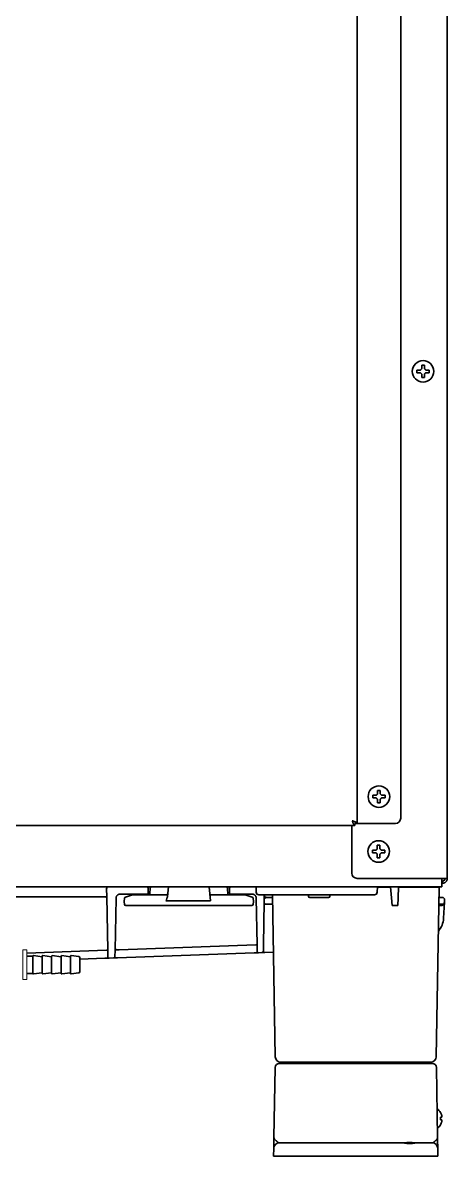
# Model space of a CAD drawing. Extents: x 6336 to 10269, y -393 to 3204.
# Drawn here: x 6929.9 to 7087.6, y 1270.8 to 1692.2 of the extents above; entities that cross this region are included whole.
import ezdxf

# ---------------------------------------------------------------- set-up
doc = ezdxf.new("R2010")
doc.units = 0
doc.header["$LTSCALE"] = 5
doc.layers.get('0').update_dxf_attribs({"linetype": 'CONTINUOUS', "lineweight": 0})
doc.layers.add('1', color=7, linetype='CONTINUOUS', true_color=0xffffff)

msp = doc.modelspace()

# ---------------------------------------------------------------- linework, layer by layer
for p, q in [((6929.87, 1347.53), (6931.37, 1347.53)), ((6929.87, 1347.53), (6929.87, 1336.53)), ((6931.37, 1336.53), (6931.37, 1347.53)), ((6931.37, 1345.23), (6931.37, 1338.83)), ((6929.87, 1336.53), (6931.37, 1336.53))]:
    msp.add_line(p, q)
at = {"layer": '1', "color": 7, "linetype": 'Continuous', "lineweight": 35}
for p, q in [((7087.57, 2073.55), (7087.57, 1374.13)), ((7054.07, 1394.53), (7054.07, 2069.64)), ((7070.27, 2066.23), (7070.27, 1396.53)), ((7078.07, 1564.88), (7078.57, 1564.88)), ((7078.57, 1564.88), (7079.07, 1564.88)), ((7078.57, 1560.28), (7078.07, 1560.28)), ((7079.07, 1560.28), (7078.57, 1560.28)), ((7061.67, 1406.83), (7062.17, 1406.83)), ((7062.17, 1406.83), (7062.67, 1406.83)), ((7062.17, 1402.23), (7061.67, 1402.23)), ((7062.67, 1402.23), (7062.17, 1402.23)), ((6371.87, 1393.73), (7053.27, 1393.73)), ((7052.07, 1393.73), (7052.07, 1376.13)), ((7053.27, 1393.73), (7053.27, 1394.53)), ((7054.07, 1394.53), (7053.27, 1394.53)), ((7055.07, 1394.53), (7054.07, 1394.53)), ((7068.27, 1394.53), (7055.07, 1394.53)), ((7061.57, 1386.43), (7062.07, 1386.43)), ((7062.07, 1386.43), (7062.57, 1386.43)), ((7062.07, 1381.83), (7061.57, 1381.83)), ((7062.57, 1381.83), (7062.07, 1381.83)), ((7054.07, 1374.13), (7085.77, 1374.13)), ((7085.57, 1372.83), (7085.57, 1374.13)), ((7085.77, 1374.13), (7087.57, 1374.13)), ((6900.06, 1371.03), (7085.57, 1371.03)), ((6961.05, 1370.26), (6961.1, 1367.45)), ((6977.09, 1368.51), (6977.16, 1370.54)), ((6983.99, 1371.03), (6983.67, 1367.43)), ((6999.62, 1365.81), (6999.16, 1371.03)), ((7005.98, 1370.54), (7006.07, 1368.03)), ((7016.54, 1371.03), (7016.57, 1369.01)), ((7061.53, 1368.96), (7061.68, 1371.03)), ((7066.53, 1370.83), (7061.66, 1370.83)), ((7063.07, 1370.83), (7063.07, 1371.03)), ((7066.88, 1366.87), (7066.52, 1371.03)), ((7069.47, 1371.03), (7069.33, 1366.87)), ((7080.57, 1370.83), (7069.47, 1370.83)), ((7080.57, 1370.83), (7084.57, 1370.83)), ((7083.47, 1307.79), (7084.57, 1370.83)), ((7085.77, 1373.13), (7085.57, 1373.13)), ((7085.57, 1372.83), (7085.57, 1371.03)), ((7085.77, 1372.33), (7085.57, 1372.33)), ((7085.77, 1373.13), (7085.77, 1372.33)), ((6960.61, 1367.28), (6915.07, 1367.28)), ((6961.45, 1347.42), (6961.1, 1367.45)), ((6964.19, 1347.48), (6964.53, 1366.8)), ((6966.03, 1368.28), (6969.74, 1368.28)), ((6971.71, 1368.28), (6966.03, 1368.28)), ((6967.57, 1365.53), (6967.68, 1366.74)), ((6967.57, 1365.53), (6967.66, 1364.48)), ((6970.26, 1367.92), (6968.02, 1367.17)), ((6970.9, 1368.03), (6975.57, 1368.03)), ((6973.3, 1368.28), (6971.71, 1368.28)), ((6976.07, 1368.28), (6973.3, 1368.28)), ((6975.57, 1368.03), (6983.26, 1368.03)), ((6975.63, 1368.28), (6975.62, 1368.03)), ((6999.62, 1365.81), (6983.03, 1365.81)), ((6999.42, 1368.03), (7007.57, 1368.03)), ((7009.85, 1368.28), (7007.08, 1368.28)), ((7007.52, 1368.03), (7007.51, 1368.28)), ((7007.57, 1368.03), (7012.25, 1368.03)), ((7009.35, 1368.28), (7010.94, 1368.28)), ((7011.44, 1368.28), (7009.85, 1368.28)), ((7010.94, 1368.28), (7015.15, 1368.28)), ((7015.13, 1367.17), (7012.88, 1367.92)), ((7015.47, 1366.74), (7015.57, 1365.53)), ((7015.48, 1364.48), (7015.57, 1365.53)), ((7016.61, 1366.8), (7016.92, 1349.44)), ((7017.57, 1368.03), (7018.57, 1368.03)), ((7018.57, 1368.03), (7059.54, 1368.03)), ((7019.29, 1349.49), (7019.57, 1365.52)), ((7019.57, 1365.53), (7019.54, 1367.46)), ((7019.57, 1365.53), (7019.57, 1365.53)), ((7019.57, 1365.52), (7019.57, 1365.53)), ((7020.53, 1367.03), (7022.64, 1367.03)), ((7023.67, 1307.79), (7022.62, 1368.03)), ((7035.97, 1367.78), (7035.97, 1367.53)), ((7036.47, 1367.03), (7043.47, 1367.03)), ((7043.97, 1367.53), (7043.97, 1367.78)), ((7059.54, 1368.03), (7060.54, 1368.03)), ((7067.13, 1364.03), (7066.88, 1366.87)), ((7069.33, 1366.87), (7069.23, 1364.03)), ((7085.78, 1367.03), (7084.51, 1367.03)), ((7086.48, 1365.24), (7086.17, 1359.31)), ((7086.48, 1365.24), (7086.53, 1366.24)), ((6975.57, 1364.03), (6968.16, 1364.03)), ((7007.57, 1364.03), (6975.57, 1364.03)), ((7014.98, 1364.03), (7007.57, 1364.03)), ((7020.05, 1364.53), (7022.68, 1364.53)), ((7067.13, 1364.03), (7069.23, 1364.03)), ((7085.73, 1364.53), (7084.46, 1364.53)), ((7016.51, 1349.47), (6965.75, 1347.62)), ((7016.92, 1349.44), (7016.96, 1346.99)), ((7019.25, 1347.04), (7019.29, 1349.49)), ((6961.04, 1347.44), (6931.37, 1346.36)), ((6933.62, 1345.23), (6931.37, 1345.23)), ((6933.62, 1345.23), (6933.62, 1338.83)), ((6937.12, 1345.03), (6933.85, 1345.42)), ((6937.12, 1338.83), (6937.12, 1345.23)), ((6940.62, 1345.03), (6937.35, 1345.42)), ((6940.62, 1338.83), (6940.62, 1345.23)), ((6944.12, 1345.03), (6940.85, 1345.42)), ((6944.12, 1338.83), (6944.12, 1345.23)), ((6947.62, 1345.03), (6944.35, 1345.42)), ((6947.62, 1338.83), (6947.62, 1345.23)), ((6950.68, 1345.08), (6947.85, 1345.42)), ((6951.12, 1342.03), (6951.12, 1344.58)), ((6951.12, 1344.08), (6960.42, 1344.42)), ((6960.42, 1344.42), (6962.01, 1344.48)), ((6961.5, 1344.97), (6961.45, 1347.42)), ((6962.01, 1344.48), (6963.67, 1344.54)), ((6965.07, 1344.59), (6963.67, 1344.54)), ((6964.15, 1345.03), (6964.19, 1347.48)), ((6965.75, 1347.62), (6964.57, 1347.57)), ((7015.88, 1346.44), (6965.07, 1344.59)), ((7017.48, 1346.5), (7015.88, 1346.44)), ((7017.48, 1346.5), (7018.77, 1346.55)), ((7022.99, 1346.7), (7019.77, 1346.59)), ((6951.12, 1339.47), (6951.12, 1342.03)), ((6931.37, 1338.83), (6933.62, 1338.83)), ((6933.85, 1338.63), (6937.12, 1339.03)), ((6937.35, 1338.63), (6940.62, 1339.03)), ((6940.85, 1338.63), (6944.12, 1339.03)), ((6944.35, 1338.63), (6947.62, 1339.03)), ((6947.85, 1338.63), (6950.68, 1338.97)), ((7023.19, 1277.79), (7023.65, 1303.85)), ((7025.15, 1305.33), (7027.65, 1305.33)), ((7025.46, 1305.84), (7025.36, 1305.33)), ((7027.67, 1305.83), (7025.67, 1305.83)), ((7027.65, 1305.33), (7079.5, 1305.33)), ((7079.47, 1305.83), (7027.67, 1305.83)), ((7030.33, 1305.33), (7030.33, 1305.33)), ((7076.81, 1305.33), (7076.81, 1305.33)), ((7081.47, 1305.83), (7079.47, 1305.83)), ((7079.5, 1305.33), (7082, 1305.33)), ((7083.5, 1303.85), (7083.95, 1277.79)), ((7085.02, 1287.13), (7085.05, 1287.13)), ((7085.05, 1282.53), (7085.02, 1282.53)), ((7023.07, 1270.83), (7023.13, 1273.86)), ((7025.13, 1275.83), (7027.13, 1275.83)), ((7027.13, 1275.83), (7071, 1275.83)), ((7076.15, 1275.83), (7080.02, 1275.83)), ((7080.02, 1275.83), (7082.02, 1275.83)), ((7084.02, 1273.86), (7084.07, 1270.83)), ((7027.07, 1270.83), (7023.07, 1270.83)), ((7080.07, 1270.83), (7027.07, 1270.83)), ((7084.07, 1270.83), (7080.07, 1270.83))]:
    msp.add_line(p, q, dxfattribs=at)
for centre in [(7078.57, 1562.58), (7062.17, 1404.53), (7062.07, 1384.13)]:
    msp.add_circle(centre, 4, dxfattribs=at)
for centre, radius, start, end in [((7068.27, 1396.53), 2, 270, 0), ((7054.07, 1376.13), 2, 180, 270), ((6961.8, 1370.28), 0.75, 90, 181), ((6977.66, 1370.53), 0.5, 90, 178), ((7005.49, 1370.53), 0.5, 2, 90), ((7006.94, 1370.53), 0.5, 66.5809, 90), ((6960.61, 1366.78), 0.5, 1, 90), ((6966.03, 1366.78), 1.5, 90, 111.7721), ((6968.18, 1366.7), 0.5, 108.4349, 175), ((6970.9, 1366.03), 2, 90, 108.4349), ((6976.59, 1368.53), 0.5, 270, 358), ((6983.26, 1368.53), 0.5, 270, 355), ((7012.25, 1366.03), 2, 71.5651, 90), ((7014.97, 1366.7), 0.5, 5, 71.5651), ((7015.15, 1366.76), 1.5, 68.2279, 90), ((7017.57, 1369.03), 1, 181, 270), ((7020.53, 1368.03), 1, 181, 270), ((7035.72, 1367.78), 0.25, 0, 90), ((7036.47, 1367.53), 0.5, 180, 270), ((7043.47, 1367.53), 0.5, 270, 0), ((7044.22, 1367.78), 0.25, 90, 180), ((7060.54, 1369.03), 1, 270, 356), ((7085.73, 1365.28), 0.75, 270, 357), ((7085.78, 1366.28), 0.75, 357, 90), ((6968.16, 1364.53), 0.5, 185, 270), ((7014.98, 1364.53), 0.5, 270, 355), ((7078.18, 1359.73), 8, 319.7923, 357), ((7016.52, 1349.07), 0.4, 1, 92.0902), ((6933.82, 1345.23), 0.2, 83.0635, 180), ((6937.32, 1345.23), 0.2, 83.0635, 180), ((6940.82, 1345.23), 0.2, 83.0635, 180), ((6944.32, 1345.23), 0.2, 83.0635, 180), ((6947.82, 1345.23), 0.2, 83.0635, 180), ((6950.62, 1344.58), 0.5, 0, 83.0635), ((6961.06, 1347.05), 0.4, 0.9999, 92.0902), ((6962, 1344.98), 0.5, 181, 272.0902), ((6963.65, 1345.04), 0.5, 272.0902, 359), ((6964.59, 1347.17), 0.4, 92.0903, 179), ((7017.46, 1347), 0.5, 181, 272.0902), ((7018.75, 1347.05), 0.5, 272.0902, 359), ((6933.82, 1338.83), 0.2, 180, 276.9365), ((6937.32, 1338.83), 0.2, 180, 276.9365), ((6940.82, 1338.83), 0.2, 180, 276.9365), ((6944.32, 1338.83), 0.2, 180, 276.9365), ((6947.82, 1338.83), 0.2, 180, 276.9365), ((6950.62, 1339.47), 0.5, 276.9365, 0), ((7025.67, 1307.83), 2, 181, 270), ((7081.47, 1307.83), 2, 270, 359), ((7025.15, 1303.83), 1.5, 90, 179), ((7029.83, 1305.33), 0.5, 1, 90), ((7077.31, 1305.33), 0.5, 90, 179), ((7082, 1303.83), 1.5, 1, 90), ((7080.95, 1284.63), 4.8, 31.3459, 54.1501), ((7081.27, 1284.83), 3.78, 0.0035, 7.6041), ((7080.95, 1285.03), 4.8, 307.7466, 328.6074), ((7081.27, 1284.83), 3.78, 352.3959, 359.9965), ((7025.13, 1273.83), 2, 90, 179), ((7082.02, 1273.83), 2, 1, 90)]:
    msp.add_arc(centre, radius, start, end, dxfattribs=at)
for centre, major_axis, ratio, start_param, end_param in [((6975.77, 1370.28), (-0.53, 0.53), 1, 3.903061, 5.497919), ((7007.38, 1370.28), (0.53, 0.53), 1, 0.785266, 2.384818), ((6976.07, 1368.68), (0.283, 0.283), 1, 3.926675, 5.476145), ((6983.39, 1369.91), (0.36, 4.1), 0.121482, 3.152266, 3.833542), ((7007.07, 1368.68), (-0.283, 0.283), 1, 0.816307, 2.356511), ((7078.4, 1364.03), (8.01, 0.03), 0.003256, 0.534094, 0.71499)]:
    msp.add_ellipse(centre, major_axis=major_axis, ratio=ratio, start_param=start_param, end_param=end_param, dxfattribs=at)
for points, degree in [([(7077.57, 1563.08), (7077.6, 1563.1), (7077.65, 1563.15), (7077.72, 1563.23), (7077.8, 1563.3), (7077.87, 1563.37), (7077.93, 1563.44), (7078, 1563.51), (7078.05, 1563.55), (7078.07, 1563.58)], 3), ([(7078.07, 1563.58), (7078.07, 1563.63), (7078.07, 1563.74), (7078.07, 1563.9), (7078.07, 1564.06), (7078.07, 1564.21), (7078.07, 1564.37), (7078.07, 1564.52), (7078.07, 1564.69), (7078.07, 1564.81), (7078.07, 1564.88)], 3), ([(7079.07, 1563.58), (7079.1, 1563.55), (7079.14, 1563.5), (7079.22, 1563.43), (7079.29, 1563.36), (7079.36, 1563.29), (7079.43, 1563.22), (7079.5, 1563.15), (7079.55, 1563.1), (7079.57, 1563.08)], 3), ([(7076.27, 1562.08), (7076.27, 1562.24), (7076.27, 1562.58), (7076.27, 1562.91), (7076.27, 1563.08)], 3), ([(7077.57, 1562.08), (7077.52, 1562.08), (7077.41, 1562.08), (7077.25, 1562.08), (7077.09, 1562.08), (7076.93, 1562.08), (7076.78, 1562.08), (7076.63, 1562.08), (7076.46, 1562.08), (7076.34, 1562.08), (7076.27, 1562.08)], 3), ([(7078.07, 1561.58), (7078.05, 1561.6), (7078, 1561.65), (7077.93, 1561.72), (7077.86, 1561.79), (7077.79, 1561.86), (7077.72, 1561.93), (7077.64, 1562), (7077.6, 1562.05), (7077.57, 1562.08)], 3), ([(7079.57, 1562.08), (7079.55, 1562.05), (7079.5, 1562), (7079.42, 1561.93), (7079.35, 1561.85), (7079.28, 1561.78), (7079.21, 1561.71), (7079.14, 1561.65), (7079.1, 1561.6), (7079.07, 1561.58)], 3), ([(7079.07, 1561.58), (7079.07, 1561.52), (7079.07, 1561.41), (7079.07, 1561.25), (7079.07, 1561.09), (7079.07, 1560.94), (7079.07, 1560.79), (7079.07, 1560.63), (7079.07, 1560.46), (7079.07, 1560.34), (7079.07, 1560.28)], 3), ([(7079.57, 1563.08), (7079.63, 1563.08), (7079.74, 1563.08), (7079.9, 1563.08), (7080.06, 1563.08), (7080.21, 1563.08), (7080.36, 1563.08), (7080.52, 1563.08), (7080.69, 1563.08), (7080.81, 1563.08), (7080.87, 1563.08)], 3), ([(7080.87, 1563.08), (7080.87, 1562.91), (7080.87, 1562.58), (7080.87, 1562.24), (7080.87, 1562.08)], 3), ([(7059.87, 1404.03), (7059.87, 1404.19), (7059.87, 1404.53), (7059.87, 1404.86), (7059.87, 1405.03)], 3), ([(7061.17, 1404.03), (7061.12, 1404.03), (7061.01, 1404.03), (7060.85, 1404.03), (7060.69, 1404.03), (7060.53, 1404.03), (7060.38, 1404.03), (7060.23, 1404.03), (7060.06, 1404.03), (7059.94, 1404.03), (7059.87, 1404.03)], 3), ([(7061.17, 1405.03), (7061.2, 1405.05), (7061.25, 1405.1), (7061.32, 1405.18), (7061.4, 1405.25), (7061.47, 1405.32), (7061.53, 1405.39), (7061.6, 1405.46), (7061.65, 1405.5), (7061.67, 1405.53)], 3), ([(7061.67, 1403.53), (7061.65, 1403.55), (7061.6, 1403.6), (7061.53, 1403.67), (7061.46, 1403.74), (7061.39, 1403.81), (7061.32, 1403.88), (7061.24, 1403.95), (7061.2, 1404), (7061.17, 1404.03)], 3), ([(7061.67, 1405.53), (7061.67, 1405.58), (7061.67, 1405.69), (7061.67, 1405.85), (7061.67, 1406.01), (7061.67, 1406.16), (7061.67, 1406.32), (7061.67, 1406.47), (7061.67, 1406.64), (7061.67, 1406.76), (7061.67, 1406.83)], 3), ([(7062.67, 1405.53), (7062.7, 1405.5), (7062.74, 1405.45), (7062.82, 1405.38), (7062.89, 1405.31), (7062.96, 1405.24), (7063.03, 1405.17), (7063.1, 1405.1), (7063.15, 1405.05), (7063.17, 1405.03)], 3), ([(7063.17, 1404.03), (7063.15, 1404), (7063.1, 1403.95), (7063.02, 1403.88), (7062.95, 1403.8), (7062.88, 1403.73), (7062.81, 1403.66), (7062.74, 1403.6), (7062.7, 1403.55), (7062.67, 1403.53)], 3), ([(7062.67, 1403.53), (7062.67, 1403.47), (7062.67, 1403.36), (7062.67, 1403.2), (7062.67, 1403.04), (7062.67, 1402.89), (7062.67, 1402.74), (7062.67, 1402.58), (7062.67, 1402.41), (7062.67, 1402.29), (7062.67, 1402.23)], 3), ([(7063.17, 1405.03), (7063.23, 1405.03), (7063.34, 1405.03), (7063.5, 1405.03), (7063.66, 1405.03), (7063.81, 1405.03), (7063.96, 1405.03), (7064.12, 1405.03), (7064.29, 1405.03), (7064.41, 1405.03), (7064.47, 1405.03)], 3), ([(7064.47, 1405.03), (7064.47, 1404.86), (7064.47, 1404.53), (7064.47, 1404.19), (7064.47, 1404.03)], 3), ([(7052.27, 1395.53), (7052.3, 1395.45), (7052.35, 1395.31), (7052.43, 1395.09), (7052.5, 1394.89), (7052.58, 1394.69), (7052.66, 1394.5), (7052.73, 1394.33), (7052.81, 1394.18), (7052.89, 1394.04), (7052.97, 1393.93), (7053.04, 1393.84), (7053.12, 1393.77), (7053.2, 1393.73), (7053.25, 1393.73), (7053.27, 1393.73)], 3), ([(7061.57, 1385.13), (7061.57, 1385.18), (7061.57, 1385.29), (7061.57, 1385.45), (7061.57, 1385.61), (7061.57, 1385.76), (7061.57, 1385.92), (7061.57, 1386.07), (7061.57, 1386.24), (7061.57, 1386.36), (7061.57, 1386.43)], 3), ([(7059.77, 1383.63), (7059.77, 1383.79), (7059.77, 1384.13), (7059.77, 1384.46), (7059.77, 1384.63)], 3), ([(7061.07, 1383.63), (7061.02, 1383.63), (7060.91, 1383.63), (7060.75, 1383.63), (7060.59, 1383.63), (7060.43, 1383.63), (7060.28, 1383.63), (7060.13, 1383.63), (7059.96, 1383.63), (7059.84, 1383.63), (7059.77, 1383.63)], 3), ([(7061.07, 1384.63), (7061.1, 1384.65), (7061.15, 1384.7), (7061.22, 1384.78), (7061.3, 1384.85), (7061.37, 1384.92), (7061.44, 1384.99), (7061.5, 1385.06), (7061.55, 1385.1), (7061.57, 1385.13)], 3), ([(7061.57, 1383.13), (7061.55, 1383.15), (7061.5, 1383.2), (7061.43, 1383.27), (7061.36, 1383.34), (7061.29, 1383.41), (7061.22, 1383.48), (7061.14, 1383.55), (7061.1, 1383.6), (7061.07, 1383.63)], 3), ([(7062.57, 1385.13), (7062.6, 1385.1), (7062.64, 1385.05), (7062.72, 1384.98), (7062.79, 1384.91), (7062.86, 1384.84), (7062.93, 1384.77), (7063, 1384.7), (7063.05, 1384.65), (7063.07, 1384.63)], 3), ([(7063.07, 1383.63), (7063.05, 1383.6), (7063, 1383.55), (7062.92, 1383.48), (7062.85, 1383.4), (7062.78, 1383.33), (7062.71, 1383.26), (7062.64, 1383.2), (7062.6, 1383.15), (7062.57, 1383.13)], 3), ([(7062.57, 1383.13), (7062.57, 1383.07), (7062.57, 1382.96), (7062.57, 1382.8), (7062.57, 1382.64), (7062.57, 1382.49), (7062.57, 1382.34), (7062.57, 1382.18), (7062.57, 1382.01), (7062.57, 1381.89), (7062.57, 1381.83)], 3), ([(7063.07, 1384.63), (7063.13, 1384.63), (7063.24, 1384.63), (7063.4, 1384.63), (7063.56, 1384.63), (7063.71, 1384.63), (7063.86, 1384.63), (7064.02, 1384.63), (7064.19, 1384.63), (7064.31, 1384.63), (7064.37, 1384.63)], 3), ([(7064.37, 1384.63), (7064.37, 1384.46), (7064.37, 1384.13), (7064.37, 1383.79), (7064.37, 1383.63)], 3), ([(6976.47, 1368.67), (6976.52, 1370.26)], 1), ([(7006.63, 1370.26), (7006.67, 1368.67)], 1), ([(6965.44, 1368.15), (6965.45, 1368.16), (6965.46, 1368.16), (6965.47, 1368.17)], 3), ([(7085.57, 1285.83), (7085.55, 1285.88), (7085.53, 1285.99), (7085.47, 1286.15), (7085.42, 1286.31), (7085.36, 1286.46), (7085.29, 1286.62), (7085.22, 1286.77), (7085.13, 1286.94), (7085.06, 1287.06), (7085.02, 1287.13)], 3), ([(7085.57, 1285.33), (7085.57, 1285.35), (7085.58, 1285.4), (7085.58, 1285.47), (7085.58, 1285.54), (7085.58, 1285.61), (7085.58, 1285.68), (7085.58, 1285.75), (7085.57, 1285.8), (7085.57, 1285.83)], 3), ([(7085.57, 1284.33), (7085.55, 1284.33), (7085.53, 1284.33), (7085.47, 1284.33), (7085.42, 1284.33), (7085.36, 1284.33), (7085.29, 1284.33), (7085.22, 1284.33), (7085.13, 1284.33), (7085.06, 1284.33), (7085.02, 1284.33)], 3), ([(7085.57, 1283.83), (7085.57, 1283.85), (7085.58, 1283.9), (7085.58, 1283.98), (7085.58, 1284.05), (7085.58, 1284.12), (7085.58, 1284.19), (7085.58, 1284.26), (7085.57, 1284.3), (7085.57, 1284.33)], 3)]:
    msp.add_open_spline(points, degree=degree, dxfattribs=at)
for points, knots in [([(7079.07, 1564.88), (7079.07, 1564.67), (7079.07, 1564.46), (7079.07, 1564.14), (7079.07, 1564.03), (7079.07, 1563.8), (7079.07, 1563.69), (7079.07, 1563.58)], [0, 0, 0, 0, 0.5, 0.5, 0.75, 0.75, 1, 1, 1, 1]), ([(7076.27, 1563.08), (7076.48, 1563.08), (7076.69, 1563.08), (7077.01, 1563.08), (7077.12, 1563.08), (7077.34, 1563.08), (7077.46, 1563.08), (7077.57, 1563.08)], [0, 0, 0, 0, 0.5, 0.5, 0.75, 0.75, 1, 1, 1, 1]), ([(7078.07, 1560.28), (7078.07, 1560.48), (7078.07, 1560.69), (7078.07, 1561.01), (7078.07, 1561.12), (7078.07, 1561.35), (7078.07, 1561.46), (7078.07, 1561.58)], [0, 0, 0, 0, 0.5, 0.5, 0.75, 0.75, 1, 1, 1, 1]), ([(7080.87, 1562.08), (7080.67, 1562.08), (7080.46, 1562.08), (7080.14, 1562.08), (7080.03, 1562.08), (7079.8, 1562.08), (7079.69, 1562.08), (7079.57, 1562.08)], [0, 0, 0, 0, 0.5, 0.5, 0.75, 0.75, 1, 1, 1, 1]), ([(7059.87, 1405.03), (7060.08, 1405.03), (7060.29, 1405.03), (7060.61, 1405.03), (7060.72, 1405.03), (7060.94, 1405.03), (7061.06, 1405.03), (7061.17, 1405.03)], [0, 0, 0, 0, 0.5, 0.5, 0.75, 0.75, 1, 1, 1, 1]), ([(7061.67, 1402.23), (7061.67, 1402.43), (7061.67, 1402.64), (7061.67, 1402.96), (7061.67, 1403.07), (7061.67, 1403.3), (7061.67, 1403.41), (7061.67, 1403.53)], [0, 0, 0, 0, 0.5, 0.5, 0.75, 0.75, 1, 1, 1, 1]), ([(7062.67, 1406.83), (7062.67, 1406.62), (7062.67, 1406.41), (7062.67, 1406.09), (7062.67, 1405.98), (7062.67, 1405.75), (7062.67, 1405.64), (7062.67, 1405.53)], [0, 0, 0, 0, 0.5, 0.5, 0.75, 0.75, 1, 1, 1, 1]), ([(7064.47, 1404.03), (7064.27, 1404.03), (7064.06, 1404.03), (7063.74, 1404.03), (7063.63, 1404.03), (7063.4, 1404.03), (7063.29, 1404.03), (7063.17, 1404.03)], [0, 0, 0, 0, 0.5, 0.5, 0.75, 0.75, 1, 1, 1, 1]), ([(7052.27, 1395.53), (7052.39, 1395.48), (7052.51, 1395.44), (7052.74, 1395.36), (7052.85, 1395.32), (7053.07, 1395.23), (7053.17, 1395.19), (7053.37, 1395.11), (7053.46, 1395.07), (7053.63, 1394.98), (7053.7, 1394.94), (7053.83, 1394.86), (7053.89, 1394.82), (7053.98, 1394.73), (7054.02, 1394.69), (7054.06, 1394.61), (7054.07, 1394.57), (7054.07, 1394.53)], [0, 0, 0, 0, 0.125, 0.125, 0.25, 0.25, 0.375, 0.375, 0.5, 0.5, 0.625, 0.625, 0.75, 0.75, 0.875, 0.875, 1, 1, 1, 1]), ([(7062.57, 1386.43), (7062.57, 1386.22), (7062.57, 1386.01), (7062.57, 1385.69), (7062.57, 1385.58), (7062.57, 1385.35), (7062.57, 1385.24), (7062.57, 1385.13)], [0, 0, 0, 0, 0.5, 0.5, 0.75, 0.75, 1, 1, 1, 1]), ([(7059.77, 1384.63), (7059.98, 1384.63), (7060.19, 1384.63), (7060.51, 1384.63), (7060.62, 1384.63), (7060.84, 1384.63), (7060.96, 1384.63), (7061.07, 1384.63)], [0, 0, 0, 0, 0.5, 0.5, 0.75, 0.75, 1, 1, 1, 1]), ([(7061.57, 1381.83), (7061.57, 1382.03), (7061.57, 1382.24), (7061.57, 1382.56), (7061.57, 1382.67), (7061.57, 1382.9), (7061.57, 1383.01), (7061.57, 1383.13)], [0, 0, 0, 0, 0.5, 0.5, 0.75, 0.75, 1, 1, 1, 1]), ([(7064.37, 1383.63), (7064.17, 1383.63), (7063.96, 1383.63), (7063.64, 1383.63), (7063.53, 1383.63), (7063.3, 1383.63), (7063.19, 1383.63), (7063.07, 1383.63)], [0, 0, 0, 0, 0.5, 0.5, 0.75, 0.75, 1, 1, 1, 1]), ([(7085.77, 1373.13), (7085.79, 1373.13), (7085.81, 1373.13), (7085.84, 1373.13), (7085.86, 1373.13), (7085.9, 1373.13), (7085.94, 1373.14), (7086.03, 1373.16), (7086.1, 1373.18), (7086.28, 1373.25), (7086.39, 1373.33), (7086.57, 1373.51), (7086.65, 1373.62), (7086.72, 1373.8), (7086.74, 1373.87), (7086.76, 1373.96), (7086.76, 1373.99), (7086.77, 1374.06), (7086.77, 1374.09), (7086.77, 1374.13)], [0, 0, 0, 0, 0.03125, 0.03125, 0.0625, 0.0625, 0.125, 0.125, 0.25, 0.25, 0.5, 0.5, 0.75, 0.75, 0.875, 0.875, 0.9375, 0.9375, 1, 1, 1, 1]), ([(7087.57, 1374.13), (7087.57, 1374.1), (7087.57, 1374.07), (7087.57, 1374.01), (7087.56, 1373.92), (7087.55, 1373.83), (7087.52, 1373.66), (7087.48, 1373.55), (7087.41, 1373.38), (7087.39, 1373.33), (7087.35, 1373.25), (7087.33, 1373.23), (7087.3, 1373.18), (7087.29, 1373.15), (7087.2, 1373.03), (7087.13, 1372.94), (7086.96, 1372.77), (7086.87, 1372.69), (7086.67, 1372.56), (7086.57, 1372.51), (7086.41, 1372.44), (7086.35, 1372.42), (7086.27, 1372.4), (7086.24, 1372.39), (7086.18, 1372.37), (7086.15, 1372.37), (7086.01, 1372.34), (7085.89, 1372.33), (7085.77, 1372.33)], [0, 0, 0, 0, 0.03125, 0.03125, 0.0625, 0.125, 0.125, 0.25, 0.25, 0.3125, 0.3125, 0.34375, 0.34375, 0.375, 0.375, 0.5, 0.5, 0.625, 0.625, 0.75, 0.75, 0.8125, 0.8125, 0.84375, 0.84375, 0.875, 0.875, 1, 1, 1, 1]), ([(7069.57, 1370.83), (7069.57, 1370.89), (7069.57, 1370.95), (7069.57, 1371.02), (7069.57, 1371.02), (7069.57, 1371.03)], [0, 0, 0, 0, 0.947599, 0.947599, 1, 1, 1, 1]), ([(6960.61, 1367.28), (6960.65, 1367.28), (6960.68, 1367.28), (6960.74, 1367.3), (6960.78, 1367.32), (6960.82, 1367.34), (6960.83, 1367.35), (6960.86, 1367.37), (6960.88, 1367.38), (6960.92, 1367.41), (6960.94, 1367.43), (6960.98, 1367.48), (6961, 1367.5), (6961.04, 1367.55), (6961.05, 1367.58), (6961.08, 1367.63), (6961.08, 1367.66), (6961.1, 1367.71), (6961.1, 1367.74), (6961.1, 1367.77)], [0, 0, 0, 0, 0.125, 0.125, 0.25, 0.25, 0.3125, 0.3125, 0.375, 0.375, 0.5, 0.5, 0.625, 0.625, 0.75, 0.75, 0.875, 0.875, 1, 1, 1, 1]), ([(6964.53, 1366.8), (6964.53, 1366.87), (6964.54, 1366.95), (6964.56, 1367.09), (6964.58, 1367.16), (6964.62, 1367.29), (6964.65, 1367.36), (6964.71, 1367.49), (6964.75, 1367.55), (6964.83, 1367.67), (6964.87, 1367.73), (6964.97, 1367.83), (6965.02, 1367.88), (6965.13, 1367.98), (6965.19, 1368.02), (6965.31, 1368.09), (6965.37, 1368.13), (6965.44, 1368.15)], [0, 0, 0, 0, 0.125, 0.125, 0.25, 0.25, 0.375, 0.375, 0.5, 0.5, 0.625, 0.625, 0.75, 0.75, 0.875, 0.875, 1, 1, 1, 1]), ([(6983.67, 1367.43), (6983.67, 1367.37), (6983.65, 1367.31), (6983.63, 1367.22), (6983.62, 1367.19), (6983.59, 1367.13), (6983.58, 1367.1), (6983.56, 1367.04), (6983.54, 1367.02), (6983.52, 1366.96), (6983.5, 1366.93), (6983.48, 1366.87), (6983.47, 1366.85), (6983.44, 1366.79), (6983.43, 1366.76), (6983.43, 1366.73)], [0, 0, 0, 0, 0.25, 0.25, 0.375, 0.375, 0.5, 0.5, 0.625, 0.625, 0.75, 0.75, 0.875, 0.875, 1, 1, 1, 1]), ([(7015.71, 1368.15), (7015.77, 1368.13), (7015.84, 1368.09), (7015.96, 1368.02), (7016.02, 1367.98), (7016.13, 1367.88), (7016.18, 1367.83), (7016.28, 1367.73), (7016.32, 1367.67), (7016.4, 1367.55), (7016.44, 1367.49), (7016.5, 1367.36), (7016.52, 1367.29), (7016.57, 1367.16), (7016.58, 1367.09), (7016.61, 1366.95), (7016.61, 1366.87), (7016.61, 1366.8)], [0, 0, 0, 0, 0.125, 0.125, 0.25, 0.25, 0.375, 0.375, 0.5, 0.5, 0.625, 0.625, 0.75, 0.75, 0.875, 0.875, 1, 1, 1, 1]), ([(7020.53, 1367.03), (7020.5, 1367.03), (7020.47, 1367.02), (7020.4, 1367.01), (7020.37, 1367.01), (7020.31, 1366.99), (7020.28, 1366.98), (7020.22, 1366.96), (7020.19, 1366.94), (7020.1, 1366.9), (7020.04, 1366.87), (7019.93, 1366.81), (7019.88, 1366.78), (7019.8, 1366.71), (7019.75, 1366.67), (7019.7, 1366.61), (7019.69, 1366.6), (7019.66, 1366.56), (7019.64, 1366.54), (7019.61, 1366.48), (7019.59, 1366.44), (7019.57, 1366.39), (7019.57, 1366.37), (7019.56, 1366.33), (7019.56, 1366.31), (7019.56, 1366.29)], [0, 0, 0, 0, 0.0625, 0.0625, 0.125, 0.125, 0.1875, 0.1875, 0.25, 0.25, 0.375, 0.375, 0.5, 0.5, 0.625, 0.625, 0.6875, 0.6875, 0.75, 0.75, 0.875, 0.875, 0.9375, 0.9375, 1, 1, 1, 1]), ([(7019.57, 1365.26), (7019.57, 1365.19), (7019.58, 1365.07), (7019.64, 1364.89), (7019.72, 1364.76), (7019.8, 1364.65), (7019.89, 1364.58), (7019.96, 1364.54), (7020.01, 1364.53), (7020.04, 1364.53), (7020.05, 1364.53)], [0, 0, 0, 0, 0.198598, 0.372735, 0.526467, 0.661951, 0.780699, 0.884431, 0.976252, 1, 1, 1, 1]), ([(7086.44, 1364.97), (7086.43, 1364.95), (7086.42, 1364.91), (7086.4, 1364.85), (7086.38, 1364.79), (7086.34, 1364.72), (7086.29, 1364.63), (7086.22, 1364.52), (7086.15, 1364.43), (7086.06, 1364.35), (7085.98, 1364.28), (7085.88, 1364.22), (7085.79, 1364.17), (7085.71, 1364.14), (7085.66, 1364.12), (7085.63, 1364.11), (7085.6, 1364.1), (7085.57, 1364.09), (7085.54, 1364.09), (7085.51, 1364.08), (7085.48, 1364.08), (7085.45, 1364.07), (7085.42, 1364.07), (7085.39, 1364.07), (7085.36, 1364.06), (7085.33, 1364.06), (7085.31, 1364.06), (7085.3, 1364.06)], [0, 0, 0, 0, 0.044884, 0.090841, 0.134162, 0.17485, 0.264713, 0.349291, 0.428608, 0.502693, 0.576304, 0.646727, 0.714012, 0.778217, 0.796489, 0.814551, 0.832405, 0.850054, 0.867499, 0.884743, 0.901788, 0.918635, 0.935288, 0.951748, 0.968019, 0.984102, 1, 1, 1, 1]), ([(6964.21, 1348.51), (6964.21, 1348.44), (6964.22, 1348.3), (6964.27, 1348.12), (6964.33, 1347.96), (6964.38, 1347.83), (6964.43, 1347.74), (6964.46, 1347.68), (6964.48, 1347.66), (6964.48, 1347.66)], [0, 0, 0, 0, 0.201934, 0.399699, 0.574197, 0.727862, 0.864158, 0.987011, 1, 1, 1, 1]), ([(6964.48, 1347.66), (6964.49, 1347.64), (6964.51, 1347.61), (6964.54, 1347.58), (6964.56, 1347.57), (6964.57, 1347.57), (6964.57, 1347.57)], [0, 0, 0, 0, 0.300338, 0.618583, 0.9198, 1, 1, 1, 1]), ([(7019.77, 1346.59), (7019.75, 1346.59), (7019.72, 1346.58), (7019.66, 1346.58), (7019.64, 1346.58), (7019.56, 1346.58), (7019.51, 1346.58), (7019.43, 1346.57), (7019.41, 1346.57), (7019.37, 1346.57), (7019.36, 1346.57), (7019.33, 1346.57), (7019.3, 1346.57), (7019.26, 1346.57), (7019.22, 1346.57), (7019.2, 1346.57), (7019.15, 1346.56), (7019.12, 1346.56), (7019.09, 1346.56)], [0, 0, 0, 0, 0.104404, 0.104404, 0.208807, 0.208807, 0.417615, 0.417615, 0.522019, 0.522019, 0.57422, 0.57422, 0.626422, 0.730826, 0.730826, 0.83523, 0.83523, 1, 1, 1, 1]), ([(7085.02, 1285.33), (7085.14, 1285.33), (7085.25, 1285.33), (7085.39, 1285.33), (7085.43, 1285.33), (7085.51, 1285.33), (7085.54, 1285.33), (7085.57, 1285.33)], [0, 0, 0, 0, 0.5, 0.5, 0.75, 0.75, 1, 1, 1, 1]), ([(7085.02, 1282.53), (7085.14, 1282.73), (7085.25, 1282.94), (7085.39, 1283.26), (7085.43, 1283.37), (7085.51, 1283.6), (7085.54, 1283.71), (7085.57, 1283.83)], [0, 0, 0, 0, 0.5, 0.5, 0.75, 0.75, 1, 1, 1, 1]), ([(7023.13, 1273.86), (7023.13, 1273.86), (7023.13, 1273.86), (7023.13, 1273.87), (7023.13, 1273.88), (7023.13, 1273.9), (7023.13, 1273.92), (7023.13, 1273.98), (7023.13, 1274.01), (7023.13, 1274.07), (7023.13, 1274.11), (7023.13, 1274.14), (7023.13, 1274.17), (7023.13, 1274.18), (7023.13, 1274.25), (7023.13, 1274.31), (7023.14, 1274.44), (7023.14, 1274.51), (7023.14, 1274.74), (7023.14, 1274.9), (7023.15, 1275.14), (7023.15, 1275.18), (7023.15, 1275.28), (7023.15, 1275.43), (7023.16, 1275.58), (7023.16, 1275.9), (7023.17, 1276.12), (7023.17, 1276.41), (7023.17, 1276.47), (7023.17, 1276.59), (7023.18, 1276.76), (7023.18, 1276.94), (7023.18, 1277.18), (7023.19, 1277.3), (7023.19, 1277.49), (7023.19, 1277.58), (7023.19, 1277.68), (7023.19, 1277.73), (7023.19, 1277.76), (7023.19, 1277.78), (7023.19, 1277.79)], [0, 0, 0, 0, 0.029052, 0.029052, 0.060373, 0.060373, 0.123015, 0.123015, 0.185657, 0.185657, 0.216977, 0.232638, 0.232638, 0.248298, 0.248298, 0.31094, 0.31094, 0.373582, 0.373582, 0.498866, 0.498866, 0.530186, 0.530186, 0.561507, 0.624149, 0.624149, 0.749433, 0.749433, 0.780754, 0.780754, 0.812075, 0.874716, 0.874716, 0.937358, 0.937358, 0.968679, 0.98434, 0.99217, 0.99217, 1, 1, 1, 1]), ([(7025.13, 1275.83), (7025.09, 1275.83), (7025.05, 1275.83), (7024.97, 1275.87), (7024.92, 1275.89), (7024.85, 1275.93), (7024.83, 1275.94), (7024.78, 1275.98), (7024.76, 1275.99), (7024.68, 1276.05), (7024.63, 1276.09), (7024.52, 1276.17), (7024.47, 1276.22), (7024.35, 1276.31), (7024.3, 1276.36), (7024.19, 1276.45), (7024.13, 1276.5), (7024.02, 1276.6), (7023.97, 1276.64), (7023.86, 1276.74), (7023.81, 1276.79), (7023.71, 1276.88), (7023.66, 1276.93), (7023.53, 1277.07), (7023.45, 1277.16), (7023.36, 1277.3), (7023.33, 1277.34), (7023.29, 1277.41), (7023.28, 1277.43), (7023.26, 1277.48), (7023.25, 1277.5), (7023.23, 1277.57), (7023.21, 1277.64), (7023.2, 1277.71), (7023.2, 1277.75), (7023.19, 1277.77), (7023.19, 1277.78), (7023.19, 1277.79)], [0, 0, 0, 0, 0.0625, 0.0625, 0.125, 0.125, 0.15625, 0.15625, 0.1875, 0.1875, 0.25, 0.25, 0.3125, 0.3125, 0.375, 0.375, 0.4375, 0.4375, 0.5, 0.5, 0.5625, 0.5625, 0.625, 0.625, 0.75, 0.75, 0.8125, 0.8125, 0.84375, 0.84375, 0.875, 0.875, 0.9375, 0.96875, 0.984375, 0.984375, 1, 1, 1, 1]), ([(7083.95, 1277.79), (7083.95, 1277.75), (7083.95, 1277.7), (7083.93, 1277.61), (7083.92, 1277.57), (7083.89, 1277.5), (7083.89, 1277.48), (7083.86, 1277.43), (7083.85, 1277.41), (7083.82, 1277.34), (7083.79, 1277.3), (7083.69, 1277.16), (7083.61, 1277.07), (7083.48, 1276.93), (7083.43, 1276.88), (7083.33, 1276.79), (7083.28, 1276.74), (7083.18, 1276.64), (7083.12, 1276.59), (7083.01, 1276.5), (7082.96, 1276.45), (7082.85, 1276.35), (7082.79, 1276.31), (7082.68, 1276.22), (7082.62, 1276.17), (7082.52, 1276.09), (7082.47, 1276.05), (7082.39, 1275.99), (7082.36, 1275.98), (7082.32, 1275.94), (7082.29, 1275.93), (7082.22, 1275.89), (7082.18, 1275.87), (7082.1, 1275.83), (7082.06, 1275.83), (7082.02, 1275.83)], [0, 0, 0, 0, 0.0625, 0.0625, 0.125, 0.125, 0.15625, 0.15625, 0.1875, 0.1875, 0.25, 0.25, 0.375, 0.375, 0.4375, 0.4375, 0.5, 0.5, 0.5625, 0.5625, 0.625, 0.625, 0.6875, 0.6875, 0.75, 0.75, 0.8125, 0.8125, 0.84375, 0.84375, 0.875, 0.875, 0.9375, 0.9375, 1, 1, 1, 1]), ([(7083.95, 1277.79), (7083.95, 1277.78), (7083.95, 1277.76), (7083.95, 1277.73), (7083.95, 1277.68), (7083.96, 1277.58), (7083.96, 1277.36), (7083.96, 1277.18), (7083.97, 1276.82), (7083.97, 1276.59), (7083.98, 1275.9), (7083.99, 1275.47), (7084, 1275.08), (7084, 1275.05), (7084, 1275.01), (7084, 1274.98), (7084, 1274.92), (7084, 1274.79), (7084.01, 1274.66), (7084.01, 1274.44), (7084.01, 1274.31), (7084.01, 1274.18), (7084.01, 1274.17), (7084.01, 1274.14), (7084.02, 1274.11), (7084.02, 1274.07), (7084.02, 1274.01), (7084.02, 1273.98), (7084.02, 1273.92), (7084.02, 1273.9), (7084.02, 1273.87), (7084.02, 1273.86), (7084.02, 1273.86)], [0, 0, 0, 0, 0.007824, 0.007824, 0.015648, 0.031295, 0.06259, 0.125181, 0.125181, 0.250362, 0.250362, 0.500723, 0.500723, 0.516371, 0.516371, 0.532018, 0.532018, 0.563314, 0.625904, 0.625904, 0.751085, 0.751085, 0.766732, 0.766732, 0.78238, 0.813675, 0.813675, 0.876266, 0.876266, 0.938856, 0.938856, 1, 1, 1, 1]), ([(7076.2, 1275.83), (7076.1, 1275.83), (7076, 1275.83), (7075.79, 1275.84), (7075.69, 1275.84), (7075.47, 1275.85), (7075.36, 1275.86), (7075.2, 1275.87), (7075.15, 1275.87), (7075.04, 1275.88), (7074.98, 1275.88), (7074.82, 1275.89), (7074.59, 1275.9), (7074.26, 1275.92), (7073.92, 1275.93), (7073.69, 1275.93), (7073.46, 1275.93), (7073.35, 1275.93), (7073.12, 1275.92), (7073.01, 1275.92), (7072.78, 1275.91), (7072.67, 1275.91), (7072.44, 1275.9), (7072.33, 1275.89), (7072.16, 1275.88), (7072.11, 1275.88), (7072, 1275.87), (7071.94, 1275.87), (7071.78, 1275.86), (7071.67, 1275.85), (7071.46, 1275.84), (7071.36, 1275.84), (7071.15, 1275.83), (7071.05, 1275.83), (7070.94, 1275.83)], [0, 0, 0, 0, 0.0625, 0.0625, 0.125, 0.125, 0.1875, 0.1875, 0.21875, 0.21875, 0.25, 0.25, 0.3125, 0.375, 0.4375, 0.5, 0.5, 0.5625, 0.5625, 0.625, 0.625, 0.6875, 0.6875, 0.75, 0.75, 0.78125, 0.78125, 0.8125, 0.8125, 0.875, 0.875, 0.9375, 0.9375, 1, 1, 1, 1]), ([(7076.15, 1275.83), (7076.06, 1275.83), (7075.97, 1275.82), (7075.82, 1275.81), (7075.77, 1275.81), (7075.68, 1275.79), (7075.63, 1275.79), (7075.48, 1275.77), (7075.37, 1275.75), (7075.17, 1275.72), (7075.06, 1275.7), (7074.85, 1275.67), (7074.74, 1275.65), (7074.51, 1275.62), (7074.4, 1275.6), (7074.26, 1275.59), (7074.23, 1275.59), (7074.17, 1275.58), (7074.08, 1275.57), (7073.99, 1275.57), (7073.82, 1275.55), (7073.7, 1275.55), (7073.46, 1275.55), (7073.34, 1275.55), (7073.11, 1275.57), (7072.99, 1275.58), (7072.82, 1275.6), (7072.73, 1275.61), (7072.65, 1275.62), (7072.59, 1275.62), (7072.56, 1275.63), (7072.42, 1275.65), (7072.31, 1275.67), (7072.14, 1275.69), (7072.09, 1275.7), (7071.98, 1275.72), (7071.93, 1275.73), (7071.77, 1275.75), (7071.67, 1275.77), (7071.52, 1275.79), (7071.47, 1275.79), (7071.37, 1275.81), (7071.32, 1275.81), (7071.18, 1275.82), (7071.09, 1275.83), (7071, 1275.83)], [0, 0, 0, 0, 0.0625, 0.0625, 0.09375, 0.09375, 0.125, 0.125, 0.1875, 0.1875, 0.25, 0.25, 0.3125, 0.3125, 0.375, 0.375, 0.390625, 0.390625, 0.40625, 0.4375, 0.4375, 0.5, 0.5, 0.5625, 0.5625, 0.625, 0.625, 0.65625, 0.671875, 0.671875, 0.6875, 0.6875, 0.75, 0.75, 0.78125, 0.78125, 0.8125, 0.8125, 0.875, 0.875, 0.90625, 0.90625, 0.9375, 0.9375, 1, 1, 1, 1])]:
    msp.add_open_spline(points, degree=3, knots=knots, dxfattribs=at)

doc.saveas('drawing.dxf')
